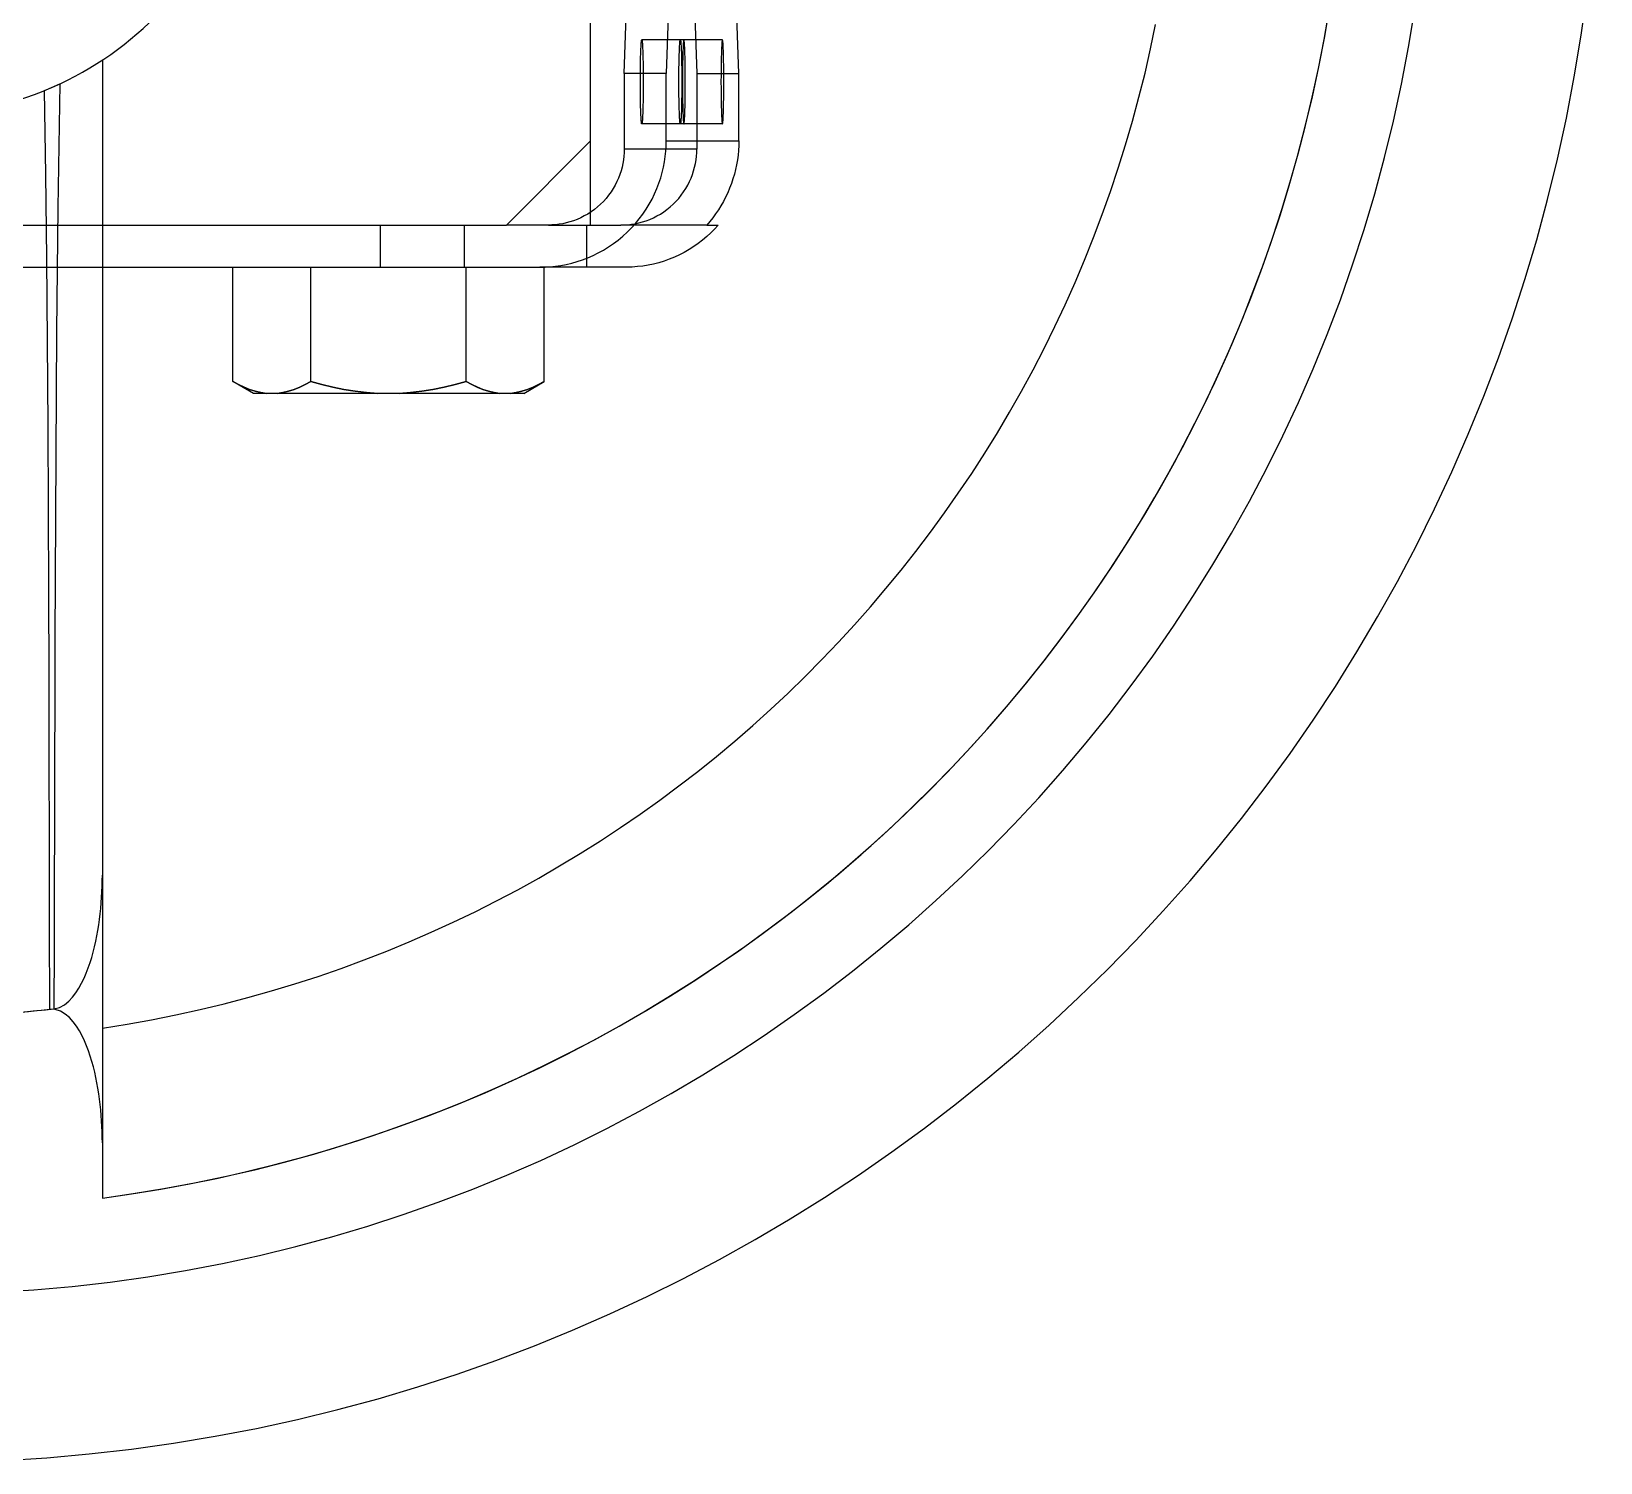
# Model space of a CAD drawing. Extents: x -100 to 100, y -116 to 85.
# Drawn here: x 6.8 to 100, y -115.5 to -30.5 of the extents above; entities that cross this region are included whole.
import ezdxf

# ---------------------------------------------------------------- set-up
doc = ezdxf.new("R2010")
doc.units = 0
doc.layers.add('HIDDEN', color=7, linetype='CONTINUOUS')
doc.layers.add('THICK', color=7, linetype='CONTINUOUS')

msp = doc.modelspace()

# ---------------------------------------------------------------- linework, layer by layer
at = {"layer": 'HIDDEN'}
for p, q in [((46.142, -28), (46.31, -33)), ((42.984, -31.74), (42.988, -31.626)), ((42.988, -31.626), (42.992, -31.524)), ((42.992, -31.524), (42.997, -31.432)), ((42.997, -31.432), (43.001, -31.352)), ((43.001, -31.352), (43.005, -31.281)), ((43.005, -31.281), (43.009, -31.22)), ((43.009, -31.22), (43.014, -31.167)), ((43.014, -31.167), (43.018, -31.123)), ((43.018, -31.123), (43.022, -31.087)), ((43.022, -31.087), (43.026, -31.058)), ((43.026, -31.058), (43.03, -31.036)), ((43.03, -31.036), (43.033, -31.019)), ((43.033, -31.019), (43.037, -31.008)), ((43.037, -31.008), (43.04, -31.002)), ((43.04, -31.002), (43.044, -31)), ((45.544, -31), (43.044, -31)), ((43.044, -31), (43.047, -31.002)), ((43.047, -31.002), (43.051, -31.008)), ((43.051, -31.008), (43.054, -31.019)), ((43.054, -31.019), (43.058, -31.036)), ((43.058, -31.036), (43.062, -31.058)), ((43.062, -31.058), (43.066, -31.087)), ((43.066, -31.087), (43.07, -31.123)), ((43.07, -31.123), (43.074, -31.167)), ((43.074, -31.167), (43.078, -31.22)), ((43.078, -31.22), (43.083, -31.281)), ((43.083, -31.281), (43.087, -31.352)), ((43.087, -31.352), (43.091, -31.432)), ((43.091, -31.432), (43.095, -31.524)), ((43.095, -31.524), (43.1, -31.626)), ((43.1, -31.626), (43.104, -31.74)), ((45.274, -31.74), (45.278, -31.626)), ((45.278, -31.626), (45.282, -31.524)), ((45.282, -31.524), (45.286, -31.432)), ((45.286, -31.432), (45.29, -31.352)), ((45.29, -31.352), (45.295, -31.281)), ((45.295, -31.281), (45.299, -31.22)), ((45.299, -31.22), (45.303, -31.167)), ((45.303, -31.167), (45.307, -31.123)), ((45.307, -31.123), (45.311, -31.087)), ((45.311, -31.087), (45.315, -31.058)), ((45.315, -31.058), (45.319, -31.036)), ((45.319, -31.036), (45.323, -31.019)), ((45.323, -31.019), (45.327, -31.008)), ((45.327, -31.008), (45.33, -31.002)), ((45.33, -31.002), (45.334, -31)), ((47.834, -31), (45.334, -31)), ((45.334, -31), (45.337, -31.002)), ((45.337, -31.002), (45.34, -31.008)), ((45.34, -31.008), (45.344, -31.019)), ((45.344, -31.019), (45.348, -31.036)), ((45.348, -31.036), (45.352, -31.058)), ((45.352, -31.058), (45.356, -31.087)), ((45.356, -31.087), (45.36, -31.123)), ((45.36, -31.123), (45.364, -31.167)), ((45.364, -31.167), (45.368, -31.22)), ((45.368, -31.22), (45.372, -31.281)), ((45.372, -31.281), (45.377, -31.352)), ((45.377, -31.352), (45.381, -31.432)), ((45.381, -31.432), (45.385, -31.524)), ((45.385, -31.524), (45.389, -31.626)), ((45.389, -31.626), (45.393, -31.74)), ((11, -32.203), (11, -32.203)), ((42.965, -32.644), (42.967, -32.47)), ((42.967, -32.47), (42.97, -32.303)), ((42.97, -32.303), (42.973, -32.146)), ((42.973, -32.146), (42.976, -32)), ((42.976, -32), (42.98, -31.864)), ((42.98, -31.864), (42.984, -31.74)), ((43.104, -31.74), (43.107, -31.864)), ((43.107, -31.864), (43.111, -32)), ((43.111, -32), (43.115, -32.146)), ((43.115, -32.146), (43.118, -32.303)), ((43.118, -32.303), (43.121, -32.47)), ((43.121, -32.47), (43.123, -32.644)), ((45.254, -32.644), (45.257, -32.47)), ((45.257, -32.47), (45.26, -32.303)), ((45.26, -32.303), (45.263, -32.146)), ((45.263, -32.146), (45.266, -32)), ((45.266, -32), (45.27, -31.864)), ((45.27, -31.864), (45.274, -31.74)), ((45.393, -31.74), (45.397, -31.864)), ((45.397, -31.864), (45.401, -32)), ((45.401, -32), (45.404, -32.146)), ((45.404, -32.146), (45.407, -32.303)), ((45.407, -32.303), (45.41, -32.47)), ((45.41, -32.47), (45.413, -32.644)), ((42.96, -33.207), (42.961, -33.014)), ((42.96, -33.402), (42.96, -33.207)), ((42.96, -33.598), (42.96, -33.402)), ((42.961, -33.014), (42.963, -32.826)), ((42.963, -32.826), (42.965, -32.644)), ((43.123, -32.644), (43.125, -32.826)), ((43.125, -32.826), (43.126, -33.014)), ((43.126, -33.014), (43.127, -33.207)), ((43.127, -33.207), (43.128, -33.402)), ((43.128, -33.402), (43.128, -33.598)), ((45.249, -33.402), (45.25, -33.207)), ((45.249, -33.598), (45.249, -33.402)), ((45.25, -33.207), (45.251, -33.014)), ((45.251, -33.014), (45.252, -32.826)), ((45.252, -32.826), (45.254, -32.644)), ((45.413, -32.644), (45.415, -32.826)), ((45.415, -32.826), (45.416, -33.014)), ((45.416, -33.014), (45.417, -33.207)), ((45.417, -33.207), (45.418, -33.402)), ((45.418, -33.402), (45.418, -33.598)), ((46.31, -33), (48.81, -33)), ((46.31, -33), (46.31, -37.5)), ((8.483, -33.612), (8.41, -37.306)), ((42.96, -33.793), (42.96, -33.598)), ((42.961, -33.986), (42.96, -33.793)), ((42.963, -34.174), (42.961, -33.986)), ((42.965, -34.356), (42.963, -34.174)), ((42.967, -34.53), (42.965, -34.356)), ((43.123, -34.356), (43.121, -34.53)), ((43.125, -34.174), (43.123, -34.356)), ((43.126, -33.986), (43.125, -34.174)), ((43.127, -33.793), (43.126, -33.986)), ((43.128, -33.598), (43.127, -33.793)), ((45.25, -33.793), (45.249, -33.598)), ((45.251, -33.986), (45.25, -33.793)), ((45.252, -34.174), (45.251, -33.986)), ((45.254, -34.356), (45.252, -34.174)), ((45.257, -34.53), (45.254, -34.356)), ((45.413, -34.356), (45.41, -34.53)), ((45.415, -34.174), (45.413, -34.356)), ((45.416, -33.986), (45.415, -34.174)), ((45.417, -33.793), (45.416, -33.986)), ((45.418, -33.598), (45.417, -33.793)), ((42.97, -34.697), (42.967, -34.53)), ((42.973, -34.854), (42.97, -34.697)), ((42.976, -35), (42.973, -34.854)), ((42.98, -35.136), (42.976, -35)), ((42.984, -35.26), (42.98, -35.136)), ((42.988, -35.374), (42.984, -35.26)), ((42.992, -35.476), (42.988, -35.374)), ((43.1, -35.374), (43.095, -35.476)), ((43.104, -35.26), (43.1, -35.374)), ((43.107, -35.136), (43.104, -35.26)), ((43.111, -35), (43.107, -35.136)), ((43.115, -34.854), (43.111, -35)), ((43.118, -34.697), (43.115, -34.854)), ((43.121, -34.53), (43.118, -34.697)), ((45.26, -34.697), (45.257, -34.53)), ((45.263, -34.854), (45.26, -34.697)), ((45.266, -35), (45.263, -34.854)), ((45.27, -35.136), (45.266, -35)), ((45.274, -35.26), (45.27, -35.136)), ((45.278, -35.374), (45.274, -35.26)), ((45.282, -35.476), (45.278, -35.374)), ((45.389, -35.374), (45.385, -35.476)), ((45.393, -35.26), (45.389, -35.374)), ((45.397, -35.136), (45.393, -35.26)), ((45.401, -35), (45.397, -35.136)), ((45.404, -34.854), (45.401, -35)), ((45.407, -34.697), (45.404, -34.854)), ((45.41, -34.53), (45.407, -34.697)), ((42.997, -35.568), (42.992, -35.476)), ((43.001, -35.648), (42.997, -35.568)), ((43.005, -35.719), (43.001, -35.648)), ((43.009, -35.78), (43.005, -35.719)), ((43.014, -35.833), (43.009, -35.78)), ((43.018, -35.877), (43.014, -35.833)), ((43.022, -35.913), (43.018, -35.877)), ((43.026, -35.942), (43.022, -35.913)), ((43.03, -35.964), (43.026, -35.942)), ((43.033, -35.981), (43.03, -35.964)), ((43.037, -35.992), (43.033, -35.981)), ((43.04, -35.998), (43.037, -35.992)), ((43.044, -36), (43.04, -35.998)), ((43.047, -35.998), (43.044, -36)), ((45.544, -36), (43.044, -36)), ((43.051, -35.992), (43.047, -35.998)), ((43.054, -35.981), (43.051, -35.992)), ((43.058, -35.964), (43.054, -35.981)), ((43.062, -35.942), (43.058, -35.964)), ((43.066, -35.913), (43.062, -35.942)), ((43.07, -35.877), (43.066, -35.913)), ((43.074, -35.833), (43.07, -35.877)), ((43.078, -35.78), (43.074, -35.833)), ((43.083, -35.719), (43.078, -35.78)), ((43.087, -35.648), (43.083, -35.719)), ((43.091, -35.568), (43.087, -35.648)), ((43.095, -35.476), (43.091, -35.568)), ((45.286, -35.568), (45.282, -35.476)), ((45.29, -35.648), (45.286, -35.568)), ((45.295, -35.719), (45.29, -35.648)), ((45.299, -35.78), (45.295, -35.719)), ((45.303, -35.833), (45.299, -35.78)), ((45.307, -35.877), (45.303, -35.833)), ((45.311, -35.913), (45.307, -35.877)), ((45.315, -35.942), (45.311, -35.913)), ((45.319, -35.964), (45.315, -35.942)), ((45.323, -35.981), (45.319, -35.964)), ((45.327, -35.992), (45.323, -35.981)), ((45.33, -35.998), (45.327, -35.992)), ((45.334, -36), (45.33, -35.998)), ((45.337, -35.998), (45.334, -36)), ((47.834, -36), (45.334, -36)), ((45.34, -35.992), (45.337, -35.998)), ((45.344, -35.981), (45.34, -35.992)), ((45.348, -35.964), (45.344, -35.981)), ((45.352, -35.942), (45.348, -35.964)), ((45.356, -35.913), (45.352, -35.942)), ((45.36, -35.877), (45.356, -35.913)), ((45.364, -35.833), (45.36, -35.877)), ((45.368, -35.78), (45.364, -35.833)), ((45.372, -35.719), (45.368, -35.78)), ((45.377, -35.648), (45.372, -35.719)), ((45.381, -35.568), (45.377, -35.648)), ((45.385, -35.476), (45.381, -35.568)), ((40, -37), (40, -37)), ((8.41, -37.306), (8.355, -40.987)), ((46.31, -37.5), (42, -37.5)), ((46.23, -38.346), (46.266, -38.131)), ((46.266, -38.131), (46.291, -37.918)), ((46.291, -37.918), (46.305, -37.707)), ((46.305, -37.707), (46.31, -37.5)), ((45.972, -39.21), (46.054, -38.995)), ((46.054, -38.995), (46.124, -38.779)), ((46.124, -38.779), (46.183, -38.562)), ((46.183, -38.562), (46.23, -38.346)), ((45.386, -40.23), (45.526, -40.037)), ((45.526, -40.037), (45.655, -39.837)), ((45.655, -39.837), (45.773, -39.632)), ((45.773, -39.632), (45.878, -39.423)), ((45.878, -39.423), (45.972, -39.21)), ((8.355, -40.987), (8.312, -44.66)), ((44.539, -41.077), (44.726, -40.926)), ((44.726, -40.926), (44.905, -40.766)), ((44.905, -40.766), (45.075, -40.596)), ((45.075, -40.596), (45.236, -40.417)), ((45.236, -40.417), (45.386, -40.23)), ((40, -42), (40, -41.241)), ((42.439, -41.956), (42.654, -41.92)), ((42.654, -41.92), (42.87, -41.873)), ((42.87, -41.873), (43.087, -41.814)), ((43.087, -41.814), (43.303, -41.744)), ((43.303, -41.744), (43.518, -41.662)), ((43.518, -41.662), (43.731, -41.569)), ((43.731, -41.569), (43.94, -41.463)), ((43.94, -41.463), (44.146, -41.346)), ((44.146, -41.346), (44.346, -41.217)), ((44.346, -41.217), (44.539, -41.077)), ((-35, -42), (35, -42)), ((-11, -42), (11, -42)), ((27.5, -42), (27.5, -44.5)), ((27.5, -42), (27.5, -44.5)), ((32.5, -42), (32.5, -44.5)), ((32.5, -42), (32.5, -44.5)), ((35, -42), (35, -42)), ((35, -42), (35, -42)), ((37.497, -42), (41.807, -42)), ((39.75, -42), (39.75, -44.5)), ((40, -42), (40, -42)), ((41.807, -42), (42.015, -41.995)), ((46.899, -42), (41.807, -42)), ((42.015, -41.995), (42.225, -41.981)), ((42.225, -41.981), (42.439, -41.956)), ((-11, -44.5), (11, -44.5)), ((8.312, -44.66), (8.278, -48.327)), ((23.38, -51.3), (23.38, -44.5)), ((23.38, -51.3), (23.38, -44.5)), ((23.38, -51.3), (23.38, -44.5)), ((32.62, -51.3), (32.62, -44.5)), ((32.62, -51.3), (32.62, -44.5)), ((32.62, -51.3), (32.62, -44.5)), ((8.278, -48.327), (8.251, -51.992)), ((8.251, -51.992), (8.228, -55.653)), ((18.76, -51.3), (19.083, -51.477)), ((18.76, -51.3), (19.083, -51.477)), ((19.086, -51.478), (18.76, -51.3)), ((19.083, -51.477), (19.41, -51.633)), ((19.083, -51.477), (19.41, -51.633)), ((19.415, -51.635), (19.086, -51.478)), ((19.41, -51.633), (19.74, -51.766)), ((19.41, -51.633), (19.74, -51.766)), ((19.745, -51.768), (19.415, -51.635)), ((19.74, -51.766), (20.074, -51.873)), ((19.74, -51.766), (20.074, -51.873)), ((20.077, -51.874), (19.745, -51.768)), ((20.074, -51.873), (20.411, -51.952)), ((20.074, -51.873), (20.411, -51.952)), ((20.413, -51.953), (20.077, -51.874)), ((20.411, -51.952), (20.75, -52)), ((20.411, -51.952), (20.75, -52)), ((20.75, -52), (20.413, -51.953)), ((21.729, -51.952), (21.39, -52)), ((21.39, -52), (21.727, -51.953)), ((21.39, -52), (21.727, -51.953)), ((21.727, -51.953), (22.063, -51.874)), ((21.727, -51.953), (22.063, -51.874)), ((22.066, -51.873), (21.729, -51.952)), ((22.063, -51.874), (22.395, -51.768)), ((22.063, -51.874), (22.395, -51.768)), ((22.4, -51.766), (22.066, -51.873)), ((22.395, -51.768), (22.725, -51.635)), ((22.395, -51.768), (22.725, -51.635)), ((22.73, -51.633), (22.4, -51.766)), ((22.725, -51.635), (23.054, -51.478)), ((22.725, -51.635), (23.054, -51.478)), ((23.057, -51.477), (22.73, -51.633)), ((23.054, -51.478), (23.38, -51.3)), ((23.054, -51.478), (23.38, -51.3)), ((23.38, -51.3), (23.057, -51.477)), ((23.38, -51.3), (24.028, -51.477)), ((24.028, -51.477), (23.38, -51.3)), ((23.38, -51.3), (24.028, -51.477)), ((24.028, -51.477), (24.682, -51.633)), ((24.682, -51.633), (24.028, -51.477)), ((24.028, -51.477), (24.682, -51.633)), ((24.682, -51.633), (25.342, -51.767)), ((25.344, -51.767), (24.682, -51.633)), ((24.682, -51.633), (25.342, -51.767)), ((25.342, -51.767), (26.011, -51.874)), ((25.342, -51.767), (26.011, -51.874)), ((26.013, -51.874), (25.344, -51.767)), ((26.011, -51.874), (26.686, -51.953)), ((26.011, -51.874), (26.686, -51.953)), ((26.687, -51.953), (26.013, -51.874)), ((26.686, -51.953), (27.361, -52)), ((26.686, -51.953), (27.361, -52)), ((27.361, -52), (26.687, -51.953)), ((28.639, -52), (29.309, -51.953)), ((29.308, -51.953), (28.639, -52)), ((28.639, -52), (29.309, -51.953)), ((29.975, -51.876), (29.308, -51.953)), ((29.309, -51.953), (29.976, -51.876)), ((29.309, -51.953), (29.976, -51.876)), ((30.641, -51.77), (29.975, -51.876)), ((29.976, -51.876), (30.641, -51.77)), ((29.976, -51.876), (30.641, -51.77)), ((30.641, -51.77), (31.304, -51.636)), ((31.304, -51.636), (30.641, -51.77)), ((30.641, -51.77), (31.304, -51.636)), ((31.304, -51.636), (31.965, -51.479)), ((31.965, -51.479), (31.304, -51.636)), ((31.304, -51.636), (31.965, -51.479)), ((31.965, -51.479), (32.62, -51.3)), ((32.62, -51.3), (31.965, -51.479)), ((31.965, -51.479), (32.62, -51.3)), ((32.62, -51.3), (32.943, -51.477)), ((32.946, -51.478), (32.62, -51.3)), ((32.62, -51.3), (32.943, -51.477)), ((32.943, -51.477), (33.27, -51.633)), ((32.943, -51.477), (33.27, -51.633)), ((33.275, -51.635), (32.946, -51.478)), ((33.27, -51.633), (33.6, -51.766)), ((33.27, -51.633), (33.6, -51.766)), ((33.605, -51.768), (33.275, -51.635)), ((33.6, -51.766), (33.934, -51.873)), ((33.6, -51.766), (33.934, -51.873)), ((33.937, -51.874), (33.605, -51.768)), ((33.934, -51.873), (34.271, -51.952)), ((33.934, -51.873), (34.271, -51.952)), ((34.273, -51.953), (33.937, -51.874)), ((34.271, -51.952), (34.61, -52)), ((34.271, -51.952), (34.61, -52)), ((34.61, -52), (34.273, -51.953)), ((35.589, -51.952), (35.25, -52)), ((35.25, -52), (35.587, -51.953)), ((35.25, -52), (35.587, -51.953)), ((35.587, -51.953), (35.923, -51.874)), ((35.587, -51.953), (35.923, -51.874)), ((35.926, -51.873), (35.589, -51.952)), ((35.923, -51.874), (36.255, -51.768)), ((35.923, -51.874), (36.255, -51.768)), ((36.26, -51.766), (35.926, -51.873)), ((36.255, -51.768), (36.585, -51.635)), ((36.255, -51.768), (36.585, -51.635)), ((36.59, -51.633), (36.26, -51.766)), ((36.585, -51.635), (36.914, -51.478)), ((36.585, -51.635), (36.914, -51.478)), ((36.917, -51.477), (36.59, -51.633)), ((36.914, -51.478), (37.24, -51.3)), ((36.914, -51.478), (37.24, -51.3)), ((37.24, -51.3), (36.917, -51.477)), ((8.228, -55.653), (8.21, -59.312)), ((8.21, -59.312), (8.194, -62.97)), ((8.194, -62.97), (8.18, -66.626)), ((8.18, -66.626), (8.168, -70.282)), ((8.168, -70.282), (8.157, -73.937)), ((8.157, -73.937), (8.148, -77.591)), ((8.148, -77.591), (8.14, -81.244)), ((10.99, -81.267), (10.997, -80.937)), ((10.997, -80.937), (11, -80.606)), ((8.14, -81.244), (8.132, -84.897)), ((10.935, -82.254), (10.959, -81.925)), ((10.959, -81.925), (10.977, -81.596)), ((10.977, -81.596), (10.99, -81.267)), ((10.831, -83.237), (10.871, -82.909)), ((10.871, -82.909), (10.906, -82.582)), ((10.906, -82.582), (10.935, -82.254)), ((10.674, -84.214), (10.733, -83.89)), ((10.733, -83.89), (10.785, -83.564)), ((10.785, -83.564), (10.831, -83.237)), ((10.535, -84.859), (10.608, -84.538)), ((10.608, -84.538), (10.674, -84.214)), ((8.132, -84.897), (8.126, -88.549)), ((10.269, -85.807), (10.367, -85.494)), ((10.367, -85.494), (10.455, -85.177)), ((10.455, -85.177), (10.535, -84.859)), ((9.915, -86.727), (10.045, -86.424)), ((10.045, -86.424), (10.163, -86.117)), ((10.163, -86.117), (10.269, -85.807)), ((9.23, -87.858), (9.431, -87.595)), ((9.431, -87.595), (9.61, -87.316)), ((9.61, -87.316), (9.771, -87.025)), ((9.771, -87.025), (9.915, -86.727)), ((8.126, -88.549), (8.448, -88.467)), ((8.448, -88.467), (8.742, -88.309)), ((8.742, -88.309), (9.001, -88.101)), ((9.001, -88.101), (9.23, -87.858)), ((11, -89.689), (11, -89.689))]:
    msp.add_line(p, q, dxfattribs=at)
for radius, start, end in [(90, 270.00002, 89.99998), (85, 277.43558, 354.59947), (20, 270.00002, 295.09677), (73.5, 270.00002, 276.34736)]:
    msp.add_arc((0, -15.5), radius, start, end, dxfattribs=at)
at = {"layer": 'THICK'}
for p, q in [((40, -37), (40, -26.5)), ((42, -33), (42.168, -28)), ((44.668, -28), (44.5, -33)), ((48.81, -33), (48.642, -28)), ((45.488, -31.626), (45.484, -31.74)), ((45.492, -31.524), (45.488, -31.626)), ((45.497, -31.432), (45.492, -31.524)), ((45.501, -31.352), (45.497, -31.432)), ((45.505, -31.281), (45.501, -31.352)), ((45.509, -31.22), (45.505, -31.281)), ((45.514, -31.167), (45.509, -31.22)), ((45.518, -31.123), (45.514, -31.167)), ((45.522, -31.087), (45.518, -31.123)), ((45.526, -31.058), (45.522, -31.087)), ((45.53, -31.036), (45.526, -31.058)), ((45.533, -31.019), (45.53, -31.036)), ((45.537, -31.008), (45.533, -31.019)), ((45.54, -31.002), (45.537, -31.008)), ((45.544, -31), (45.54, -31.002)), ((45.547, -31.002), (45.544, -31)), ((45.551, -31.008), (45.547, -31.002)), ((45.554, -31.019), (45.551, -31.008)), ((45.558, -31.036), (45.554, -31.019)), ((45.562, -31.058), (45.558, -31.036)), ((45.566, -31.087), (45.562, -31.058)), ((45.57, -31.123), (45.566, -31.087)), ((45.574, -31.167), (45.57, -31.123)), ((45.578, -31.22), (45.574, -31.167)), ((45.583, -31.281), (45.578, -31.22)), ((45.587, -31.352), (45.583, -31.281)), ((45.591, -31.432), (45.587, -31.352)), ((45.595, -31.524), (45.591, -31.432)), ((45.6, -31.626), (45.595, -31.524)), ((45.604, -31.74), (45.6, -31.626)), ((47.778, -31.626), (47.774, -31.74)), ((47.782, -31.524), (47.778, -31.626)), ((47.786, -31.432), (47.782, -31.524)), ((47.79, -31.352), (47.786, -31.432)), ((47.795, -31.281), (47.79, -31.352)), ((47.799, -31.22), (47.795, -31.281)), ((47.803, -31.167), (47.799, -31.22)), ((47.807, -31.123), (47.803, -31.167)), ((47.811, -31.087), (47.807, -31.123)), ((47.815, -31.058), (47.811, -31.087)), ((47.819, -31.036), (47.815, -31.058)), ((47.823, -31.019), (47.819, -31.036)), ((47.827, -31.008), (47.823, -31.019)), ((47.83, -31.002), (47.827, -31.008)), ((47.834, -31), (47.83, -31.002)), ((47.837, -31.002), (47.834, -31)), ((47.84, -31.008), (47.837, -31.002)), ((47.844, -31.019), (47.84, -31.008)), ((47.848, -31.036), (47.844, -31.019)), ((47.852, -31.058), (47.848, -31.036)), ((47.856, -31.087), (47.852, -31.058)), ((47.86, -31.123), (47.856, -31.087)), ((47.864, -31.167), (47.86, -31.123)), ((47.868, -31.22), (47.864, -31.167)), ((47.872, -31.281), (47.868, -31.22)), ((47.877, -31.352), (47.872, -31.281)), ((47.881, -31.432), (47.877, -31.352)), ((47.885, -31.524), (47.881, -31.432)), ((47.889, -31.626), (47.885, -31.524)), ((47.893, -31.74), (47.889, -31.626)), ((11, -32.203), (11, -36.526)), ((45.467, -32.47), (45.465, -32.644)), ((45.47, -32.303), (45.467, -32.47)), ((45.473, -32.146), (45.47, -32.303)), ((45.476, -32), (45.473, -32.146)), ((45.48, -31.864), (45.476, -32)), ((45.484, -31.74), (45.48, -31.864)), ((45.607, -31.864), (45.604, -31.74)), ((45.611, -32), (45.607, -31.864)), ((45.615, -32.146), (45.611, -32)), ((45.618, -32.303), (45.615, -32.146)), ((45.621, -32.47), (45.618, -32.303)), ((45.623, -32.644), (45.621, -32.47)), ((47.757, -32.47), (47.754, -32.644)), ((47.76, -32.303), (47.757, -32.47)), ((47.763, -32.146), (47.76, -32.303)), ((47.766, -32), (47.763, -32.146)), ((47.77, -31.864), (47.766, -32)), ((47.774, -31.74), (47.77, -31.864)), ((47.897, -31.864), (47.893, -31.74)), ((47.901, -32), (47.897, -31.864)), ((47.904, -32.146), (47.901, -32)), ((47.907, -32.303), (47.904, -32.146)), ((47.91, -32.47), (47.907, -32.303)), ((47.913, -32.644), (47.91, -32.47)), ((44.5, -33), (42, -33)), ((42, -33), (42, -37.5)), ((44.5, -37), (44.5, -33)), ((45.461, -33.014), (45.46, -33.207)), ((45.46, -33.207), (45.46, -33.402)), ((45.46, -33.402), (45.46, -33.598)), ((45.463, -32.826), (45.461, -33.014)), ((45.465, -32.644), (45.463, -32.826)), ((45.625, -32.826), (45.623, -32.644)), ((45.626, -33.014), (45.625, -32.826)), ((45.627, -33.207), (45.626, -33.014)), ((45.628, -33.402), (45.627, -33.207)), ((45.628, -33.598), (45.628, -33.402)), ((47.75, -33.207), (47.749, -33.402)), ((47.749, -33.402), (47.749, -33.598)), ((47.751, -33.014), (47.75, -33.207)), ((47.752, -32.826), (47.751, -33.014)), ((47.754, -32.644), (47.752, -32.826)), ((47.915, -32.826), (47.913, -32.644)), ((47.916, -33.014), (47.915, -32.826)), ((47.917, -33.207), (47.916, -33.014)), ((47.918, -33.402), (47.917, -33.207)), ((47.918, -33.598), (47.918, -33.402)), ((48.81, -37), (48.81, -33)), ((7.648, -38.997), (7.569, -34.012)), ((45.46, -33.598), (45.46, -33.793)), ((45.46, -33.793), (45.461, -33.986)), ((45.461, -33.986), (45.463, -34.174)), ((45.463, -34.174), (45.465, -34.356)), ((45.465, -34.356), (45.467, -34.53)), ((45.621, -34.53), (45.623, -34.356)), ((45.623, -34.356), (45.625, -34.174)), ((45.625, -34.174), (45.626, -33.986)), ((45.626, -33.986), (45.627, -33.793)), ((45.627, -33.793), (45.628, -33.598)), ((47.749, -33.598), (47.75, -33.793)), ((47.75, -33.793), (47.751, -33.986)), ((47.751, -33.986), (47.752, -34.174)), ((47.752, -34.174), (47.754, -34.356)), ((47.754, -34.356), (47.757, -34.53)), ((47.91, -34.53), (47.913, -34.356)), ((47.913, -34.356), (47.915, -34.174)), ((47.915, -34.174), (47.916, -33.986)), ((47.916, -33.986), (47.917, -33.793)), ((47.917, -33.793), (47.918, -33.598)), ((45.467, -34.53), (45.47, -34.697)), ((45.47, -34.697), (45.473, -34.854)), ((45.473, -34.854), (45.476, -35)), ((45.476, -35), (45.48, -35.136)), ((45.48, -35.136), (45.484, -35.26)), ((45.484, -35.26), (45.488, -35.374)), ((45.488, -35.374), (45.492, -35.476)), ((45.595, -35.476), (45.6, -35.374)), ((45.6, -35.374), (45.604, -35.26)), ((45.604, -35.26), (45.607, -35.136)), ((45.607, -35.136), (45.611, -35)), ((45.611, -35), (45.615, -34.854)), ((45.615, -34.854), (45.618, -34.697)), ((45.618, -34.697), (45.621, -34.53)), ((47.757, -34.53), (47.76, -34.697)), ((47.76, -34.697), (47.763, -34.854)), ((47.763, -34.854), (47.766, -35)), ((47.766, -35), (47.77, -35.136)), ((47.77, -35.136), (47.774, -35.26)), ((47.774, -35.26), (47.778, -35.374)), ((47.778, -35.374), (47.782, -35.476)), ((47.885, -35.476), (47.889, -35.374)), ((47.889, -35.374), (47.893, -35.26)), ((47.893, -35.26), (47.897, -35.136)), ((47.897, -35.136), (47.901, -35)), ((47.901, -35), (47.904, -34.854)), ((47.904, -34.854), (47.907, -34.697)), ((47.907, -34.697), (47.91, -34.53)), ((45.492, -35.476), (45.497, -35.568)), ((45.497, -35.568), (45.501, -35.648)), ((45.501, -35.648), (45.505, -35.719)), ((45.505, -35.719), (45.509, -35.78)), ((45.509, -35.78), (45.514, -35.833)), ((45.514, -35.833), (45.518, -35.877)), ((45.518, -35.877), (45.522, -35.913)), ((45.522, -35.913), (45.526, -35.942)), ((45.526, -35.942), (45.53, -35.964)), ((45.53, -35.964), (45.533, -35.981)), ((45.533, -35.981), (45.537, -35.992)), ((45.537, -35.992), (45.54, -35.998)), ((45.54, -35.998), (45.544, -36)), ((45.544, -36), (45.547, -35.998)), ((45.547, -35.998), (45.551, -35.992)), ((45.551, -35.992), (45.554, -35.981)), ((45.554, -35.981), (45.558, -35.964)), ((45.558, -35.964), (45.562, -35.942)), ((45.562, -35.942), (45.566, -35.913)), ((45.566, -35.913), (45.57, -35.877)), ((45.57, -35.877), (45.574, -35.833)), ((45.574, -35.833), (45.578, -35.78)), ((45.578, -35.78), (45.583, -35.719)), ((45.583, -35.719), (45.587, -35.648)), ((45.587, -35.648), (45.591, -35.568)), ((45.591, -35.568), (45.595, -35.476)), ((47.782, -35.476), (47.786, -35.568)), ((47.786, -35.568), (47.79, -35.648)), ((47.79, -35.648), (47.795, -35.719)), ((47.795, -35.719), (47.799, -35.78)), ((47.799, -35.78), (47.803, -35.833)), ((47.803, -35.833), (47.807, -35.877)), ((47.807, -35.877), (47.811, -35.913)), ((47.811, -35.913), (47.815, -35.942)), ((47.815, -35.942), (47.819, -35.964)), ((47.819, -35.964), (47.823, -35.981)), ((47.823, -35.981), (47.827, -35.992)), ((47.827, -35.992), (47.83, -35.998)), ((47.83, -35.998), (47.834, -36)), ((47.834, -36), (47.837, -35.998)), ((47.837, -35.998), (47.84, -35.992)), ((47.84, -35.992), (47.844, -35.981)), ((47.844, -35.981), (47.848, -35.964)), ((47.848, -35.964), (47.852, -35.942)), ((47.852, -35.942), (47.856, -35.913)), ((47.856, -35.913), (47.86, -35.877)), ((47.86, -35.877), (47.864, -35.833)), ((47.864, -35.833), (47.868, -35.78)), ((47.868, -35.78), (47.872, -35.719)), ((47.872, -35.719), (47.877, -35.648)), ((47.877, -35.648), (47.881, -35.568)), ((47.881, -35.568), (47.885, -35.476)), ((11, -36.526), (11, -40.833)), ((35, -42), (40, -37)), ((40, -41.241), (40, -37)), ((44.494, -37.305), (44.5, -37)), ((44.5, -37), (48.81, -37)), ((48.805, -37.283), (48.789, -37.567)), ((48.81, -37), (48.805, -37.283)), ((41.956, -38.131), (41.92, -38.346)), ((41.981, -37.918), (41.956, -38.131)), ((41.995, -37.707), (41.981, -37.918)), ((42, -37.5), (41.995, -37.707)), ((44.396, -38.245), (44.442, -37.929)), ((44.442, -37.929), (44.475, -37.615)), ((44.475, -37.615), (44.494, -37.305)), ((48.723, -38.136), (48.674, -38.42)), ((48.762, -37.851), (48.723, -38.136)), ((48.789, -37.567), (48.762, -37.851)), ((7.703, -43.971), (7.648, -38.997)), ((41.744, -38.995), (41.662, -39.21)), ((41.814, -38.779), (41.744, -38.995)), ((41.873, -38.562), (41.814, -38.779)), ((41.92, -38.346), (41.873, -38.562)), ((44.169, -39.204), (44.259, -38.884)), ((44.259, -38.884), (44.335, -38.564)), ((44.335, -38.564), (44.396, -38.245)), ((48.542, -38.985), (48.46, -39.264)), ((48.614, -38.704), (48.542, -38.985)), ((48.674, -38.42), (48.614, -38.704)), ((41.216, -40.037), (41.076, -40.23)), ((41.345, -39.837), (41.216, -40.037)), ((41.463, -39.632), (41.345, -39.837)), ((41.568, -39.423), (41.463, -39.632)), ((41.662, -39.21), (41.568, -39.423)), ((43.804, -40.154), (43.941, -39.84)), ((43.941, -39.84), (44.063, -39.523)), ((44.063, -39.523), (44.169, -39.204)), ((48.148, -40.079), (48.024, -40.342)), ((48.263, -39.812), (48.148, -40.079)), ((48.367, -39.54), (48.263, -39.812)), ((48.46, -39.264), (48.367, -39.54)), ((11, -40.833), (11, -45.13)), ((40.416, -40.926), (40.229, -41.077)), ((40.595, -40.766), (40.416, -40.926)), ((40.765, -40.596), (40.595, -40.766)), ((40.926, -40.417), (40.765, -40.596)), ((41.076, -40.23), (40.926, -40.417)), ((43.301, -41.067), (43.484, -40.769)), ((43.484, -40.769), (43.652, -40.464)), ((43.652, -40.464), (43.804, -40.154)), ((47.745, -40.851), (47.592, -41.096)), ((47.889, -40.6), (47.745, -40.851)), ((48.024, -40.342), (47.889, -40.6)), ((38.344, -41.92), (38.129, -41.956)), ((38.56, -41.873), (38.344, -41.92)), ((38.777, -41.814), (38.56, -41.873)), ((38.993, -41.744), (38.777, -41.814)), ((39.208, -41.662), (38.993, -41.744)), ((39.421, -41.569), (39.208, -41.662)), ((39.63, -41.463), (39.421, -41.569)), ((39.836, -41.346), (39.63, -41.463)), ((40.036, -41.217), (39.836, -41.346)), ((40.229, -41.077), (40.036, -41.217)), ((42.426, -42.176), (42.665, -41.914)), ((42.665, -41.914), (42.891, -41.641)), ((42.891, -41.641), (43.103, -41.358)), ((43.103, -41.358), (43.301, -41.067)), ((47.084, -41.786), (46.899, -42)), ((47.261, -41.563), (47.084, -41.786)), ((47.431, -41.333), (47.261, -41.563)), ((47.592, -41.096), (47.431, -41.333)), ((11, -42), (35, -42)), ((37.497, -42), (35, -42)), ((37.705, -41.995), (37.497, -42)), ((37.915, -41.981), (37.705, -41.995)), ((38.129, -41.956), (37.915, -41.981)), ((41.639, -42.892), (41.912, -42.666)), ((41.912, -42.666), (42.175, -42.427)), ((42.175, -42.427), (42.426, -42.176)), ((46.902, -42.685), (46.655, -42.895)), ((46.899, -42), (47.578, -42)), ((47.139, -42.465), (46.902, -42.685)), ((47.364, -42.237), (47.139, -42.465)), ((47.578, -42), (47.364, -42.237)), ((39.837, -43.942), (40.151, -43.805)), ((40.151, -43.805), (40.462, -43.652)), ((40.462, -43.652), (40.767, -43.484)), ((40.767, -43.484), (41.065, -43.301)), ((41.065, -43.301), (41.357, -43.104)), ((41.357, -43.104), (41.639, -42.892)), ((45.279, -43.776), (44.981, -43.914)), ((45.57, -43.625), (45.279, -43.776)), ((45.854, -43.461), (45.57, -43.625)), ((46.13, -43.284), (45.854, -43.461)), ((46.397, -43.095), (46.13, -43.284)), ((46.655, -42.895), (46.397, -43.095)), ((7.743, -48.937), (7.703, -43.971)), ((11, -44.5), (36.996, -44.5)), ((18.76, -51.3), (18.76, -44.5)), ((23.38, -51.3), (23.38, -44.5)), ((32.62, -51.3), (32.62, -44.5)), ((36.996, -44.5), (37.301, -44.494)), ((42.167, -44.5), (36.996, -44.5)), ((37.24, -51.3), (37.24, -44.5)), ((37.301, -44.494), (37.611, -44.475)), ((37.611, -44.475), (37.925, -44.442)), ((37.925, -44.442), (38.242, -44.396)), ((38.242, -44.396), (38.561, -44.335)), ((38.561, -44.335), (38.881, -44.26)), ((38.881, -44.26), (39.201, -44.169)), ((39.201, -44.169), (39.52, -44.063)), ((39.52, -44.063), (39.837, -43.942)), ((42.48, -44.493), (42.167, -44.5)), ((42.796, -44.472), (42.48, -44.493)), ((43.112, -44.436), (42.796, -44.472)), ((43.429, -44.386), (43.112, -44.436)), ((43.745, -44.321), (43.429, -44.386)), ((44.059, -44.241), (43.745, -44.321)), ((44.37, -44.146), (44.059, -44.241)), ((44.678, -44.037), (44.37, -44.146)), ((44.981, -43.914), (44.678, -44.037)), ((11, -45.13), (11, -49.423)), ((7.774, -53.899), (7.743, -48.937)), ((11, -49.423), (11, -53.711)), ((19.972, -52), (18.76, -51.3)), ((19.086, -51.478), (18.76, -51.3)), ((19.415, -51.635), (19.086, -51.478)), ((19.745, -51.768), (19.415, -51.635)), ((20.077, -51.874), (19.745, -51.768)), ((20.75, -52), (19.972, -52)), ((20.413, -51.953), (20.077, -51.874)), ((20.75, -52), (20.413, -51.953)), ((21.39, -52), (20.75, -52)), ((21.729, -51.952), (21.39, -52)), ((27.361, -52), (21.39, -52)), ((22.066, -51.873), (21.729, -51.952)), ((22.4, -51.766), (22.066, -51.873)), ((22.73, -51.633), (22.4, -51.766)), ((23.057, -51.477), (22.73, -51.633)), ((23.38, -51.3), (23.057, -51.477)), ((24.028, -51.477), (23.38, -51.3)), ((24.682, -51.633), (24.028, -51.477)), ((25.344, -51.767), (24.682, -51.633)), ((26.013, -51.874), (25.344, -51.767)), ((26.687, -51.953), (26.013, -51.874)), ((27.361, -52), (26.687, -51.953)), ((28.639, -52), (27.361, -52)), ((29.308, -51.953), (28.639, -52)), ((34.61, -52), (28.639, -52)), ((29.975, -51.876), (29.308, -51.953)), ((30.641, -51.77), (29.975, -51.876)), ((31.304, -51.636), (30.641, -51.77)), ((31.965, -51.479), (31.304, -51.636)), ((32.62, -51.3), (31.965, -51.479)), ((32.946, -51.478), (32.62, -51.3)), ((33.275, -51.635), (32.946, -51.478)), ((33.605, -51.768), (33.275, -51.635)), ((33.937, -51.874), (33.605, -51.768)), ((34.273, -51.953), (33.937, -51.874)), ((34.61, -52), (34.273, -51.953)), ((35.25, -52), (34.61, -52)), ((35.589, -51.952), (35.25, -52)), ((36.028, -52), (35.25, -52)), ((35.926, -51.873), (35.589, -51.952)), ((36.26, -51.766), (35.926, -51.873)), ((36.028, -52), (37.24, -51.3)), ((36.59, -51.633), (36.26, -51.766)), ((36.917, -51.477), (36.59, -51.633)), ((37.24, -51.3), (36.917, -51.477)), ((7.798, -58.857), (7.774, -53.899)), ((11, -53.711), (11, -57.996)), ((11, -57.996), (11, -62.279)), ((7.818, -63.814), (7.798, -58.857)), ((11, -62.279), (11, -66.561)), ((7.835, -68.768), (7.818, -63.814)), ((11, -66.561), (11, -70.842)), ((7.848, -73.722), (7.835, -68.768)), ((11, -70.842), (11, -75.122)), ((7.86, -78.674), (7.848, -73.722)), ((11, -75.122), (11, -79.4)), ((7.869, -83.626), (7.86, -78.674)), ((11, -79.4), (11, -83.678)), ((7.878, -88.577), (7.869, -83.626)), ((11, -83.678), (11, -87.956)), ((11, -87.956), (11, -92.233)), ((8.206, -88.589), (7.878, -88.577)), ((8.519, -88.69), (8.206, -88.589)), ((8.801, -88.858), (8.519, -88.69)), ((9.051, -89.073), (8.801, -88.858)), ((9.271, -89.319), (9.051, -89.073)), ((9.466, -89.583), (9.271, -89.319)), ((9.639, -89.86), (9.466, -89.583)), ((9.795, -90.148), (9.639, -89.86)), ((9.936, -90.444), (9.795, -90.148)), ((10.063, -90.747), (9.936, -90.444)), ((10.179, -91.054), (10.063, -90.747)), ((10.285, -91.365), (10.179, -91.054)), ((10.381, -91.68), (10.285, -91.365)), ((10.468, -91.996), (10.381, -91.68)), ((10.547, -92.313), (10.468, -91.996)), ((11, -92.233), (11, -96.51)), ((10.618, -92.631), (10.547, -92.313)), ((10.682, -92.95), (10.618, -92.631)), ((10.739, -93.27), (10.682, -92.95)), ((10.79, -93.59), (10.739, -93.27)), ((10.835, -93.912), (10.79, -93.59)), ((10.874, -94.234), (10.835, -93.912)), ((10.908, -94.557), (10.874, -94.234)), ((10.936, -94.881), (10.908, -94.557)), ((10.959, -95.205), (10.936, -94.881)), ((10.977, -95.53), (10.959, -95.205)), ((10.99, -95.856), (10.977, -95.53)), ((10.997, -96.183), (10.99, -95.856)), ((11, -96.51), (10.997, -96.183)), ((11, -96.51), (11, -99.785))]:
    msp.add_line(p, q, dxfattribs=at)
for radius, start, end in [(100, 270.00002, 89.99998), (90, 270.00002, 89.99998), (20, 292.23789, 337.76208), (85, 277.43558, 350.68634), (75, 278.43379, 348.78773), (73.5, 270.00002, 276.15296)]:
    msp.add_arc((0, -15.5), radius, start, end, dxfattribs=at)

doc.saveas('drawing.dxf')
